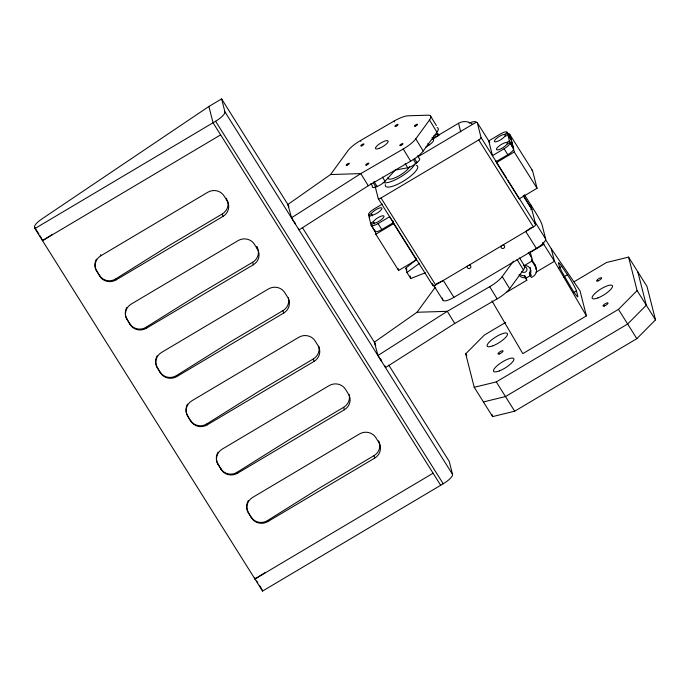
<?xml version="1.0" encoding="UTF-8"?>
<svg xmlns="http://www.w3.org/2000/svg" width="690" height="690" viewBox="0 0 690 690"><rect width="100%" height="100%" fill="white"/><g stroke="black" fill="none" stroke-linecap="round" stroke-linejoin="round"><path stroke-width="1.03" d="M294.777 222.646L295.242 223.862L291.508 217.781L287.894 204.464L330.545 174.544L347.933 150.722A17.828 4.968 -31.1 0 1 360.456 140.57L393.981 121.121A17.828 4.968 -31.1 0 1 408.109 115.799L427.895 115.187A17.828 4.968 -31.1 0 1 429.49 120.017L436.951 132.178L423.212 151.015A17.828 4.968 -31.1 0 1 410.679 161.158L368.27 185.765L299.029 229.899L298.813 229.063M291.508 217.781L360.81 173.604L403.219 148.997A17.828 4.968 -31.1 0 0 415.751 138.854L429.49 120.017M380.785 359.145L381.708 361.569L377.973 355.488L374.36 342.18L417.01 312.26L434.398 288.429A17.828 4.968 -31.1 0 1 435.252 287.359M377.973 355.488L447.275 311.319L489.684 286.712A17.828 4.968 -31.1 0 0 502.216 276.561L513.464 261.148M385.055 365.942L385.494 367.606L454.736 323.481L497.145 298.873A17.828 4.968 -31.1 0 0 509.677 288.722L523.417 269.885A17.828 4.968 -31.1 0 0 523.348 265.193M370.892 183.618L372.453 186.11A7.426 2.061 -32.1 0 0 375.895 186.973L377.102 186.507A7.426 2.061 -32.1 0 0 385.037 181.263L395.267 170.068L407.756 167.774A7.426 2.061 -32.1 0 0 415.923 163.461L417.019 162.555A7.426 2.061 -32.1 0 0 419.175 158.364L417.605 155.871M574.123 281.744L606.51 262.511L628.573 257.111L646.97 286.402L655.5 319.875L636.844 338.661L514.688 411.197L492.625 416.596L474.228 387.306L465.698 353.832L484.354 335.047L505.641 322.411M474.228 387.306L496.3 381.906L618.456 309.37L637.111 290.585L628.573 257.111M425.376 272.774L410.74 278.51L406.945 272.464L405.849 268.169L416.45 259.311M406.945 272.464L419.451 263.339M288.825 205.991L221.628 98.92L208.898 106.476L41.823 218.997A11.885 3.303 -32.1 0 0 34.535 227.096L34.905 228.554L262.528 591.08L443.221 483.785A11.885 3.303 -32.1 0 0 452.545 474.392L449.242 461.446L388.789 365.165M425.454 147.418L428.887 145.159A7.426 2.061 -32.1 0 0 433.613 139.975L432.457 137.871M42.125 239.18L42.495 240.638L52.526 234.359M96.445 259.104A11.903 11.437 -31.4 0 0 96.583 270.739L99.627 275.569A11.903 11.437 -31.4 0 0 115.799 278.889L168.86 245.657L222.309 213.926A11.885 11.368 -14.3 0 0 227.691 201.109M129.962 323.912A11.903 11.437 -31.4 0 0 146.142 327.224L199.212 293.992L252.661 262.26A11.885 11.368 -14.3 0 0 256.766 246.546L257.404 249.055A11.885 11.368 -14.3 0 1 253.299 264.77L146.409 328.242A11.885 11.368 -14.3 0 1 130.16 324.619L126.943 319.065L130.16 324.619M190.664 420.581A11.903 11.437 -31.4 0 0 206.845 423.893L259.914 390.669L313.355 358.929A11.885 11.368 -14.3 0 0 318.745 346.113M218.169 464.793A11.885 11.368 -14.3 0 1 222.284 449.078L329.173 385.606A11.885 11.368 -14.3 0 1 345.423 389.229L348.459 394.068A11.885 11.368 -14.3 0 1 344.345 409.782L237.455 473.245A11.885 11.368 -14.3 0 1 221.205 469.623L217.988 464.077L221.024 468.907A11.903 11.437 -31.4 0 0 237.196 472.236L290.257 439.004L343.706 407.273A11.885 11.368 -14.3 0 0 349.088 394.447M255.654 579.264L254.567 577.539L254.938 578.996L264.969 572.709M34.905 228.554L215.599 121.259A11.885 3.303 -32.1 0 0 224.923 111.866L221.628 98.92M42.495 240.638L220.645 134.861M96.773 271.446A11.885 11.368 -14.3 0 1 100.887 255.74L207.776 192.268A11.885 11.368 -14.3 0 1 224.026 195.891L227.062 200.721A11.885 11.368 -14.3 0 1 222.948 216.436L116.058 279.907A11.885 11.368 -14.3 0 1 99.809 276.285L96.591 270.73M433.363 136.266L437.719 133.679L439.073 135.275M432.734 138.595L458.531 123.286A11.885 11.368 -14.3 0 1 472.71 124.476M433.027 138.88L438.254 135.775L437.719 133.679M418.244 156.604L474.479 123.208A3.002 0.837 -32.1 0 1 477.23 122.561M378.275 198.617A3.002 0.837 -32.1 0 0 381.018 197.978L478.748 139.941A3.002 0.837 -32.1 0 0 481.059 137.586L477.247 122.553L489.788 142.623M382.338 204.093L374.299 208.863A7.426 2.061 -32.1 0 0 368.477 214.737L369.668 216.927M368.598 215.228L371.255 213.65A6.434 1.785 -32.1 0 1 379.5 208.001A6.434 1.785 -32.1 0 1 380.224 210.838A6.434 1.785 -32.1 0 1 371.651 215.177L368.986 216.755L370.642 223.258L372.246 225.811M504.692 134.412L507.348 132.834L507.228 132.342A7.426 2.061 -32.1 0 0 500.328 134.032L488.727 140.924L492.479 155.647L504.08 148.764A7.426 2.061 -32.1 0 0 509.91 142.89L509.789 142.399L507.124 143.977A6.434 1.785 -32.1 0 1 498.887 149.626A6.434 1.785 -32.1 0 1 498.163 146.789A6.434 1.785 -32.1 0 1 506.736 142.451L509.393 140.872L507.736 134.369L505.08 135.947A6.434 1.785 -32.1 0 1 496.834 141.597A6.434 1.785 -32.1 0 1 496.11 138.75A6.434 1.785 -32.1 0 1 504.692 134.412L505.856 136.275M370.642 223.258L373.307 221.68A6.434 1.785 -32.1 0 1 381.553 216.03A6.434 1.785 -32.1 0 1 382.277 218.877A6.434 1.785 -32.1 0 1 373.695 223.215L371.039 224.793L374.894 231.228A7.426 2.061 -32.1 0 0 381.786 229.537L393.395 222.646L389.66 216.703L378.06 223.595A7.426 2.061 -32.1 0 1 371.16 225.276M496.214 161.598L507.814 154.707A7.426 2.061 -32.1 0 0 513.645 148.833L509.789 142.399M415.906 257.931L416.415 259.906L398.596 270.48L375.834 234.229L393.654 223.646L392.895 220.688M509.798 134.455L532.568 170.706L537.044 188.267L519.225 198.849L496.464 162.599L514.283 152.016L509.798 134.455A11.885 3.303 -32.1 0 0 507.676 133.61M288.394 297.778A11.885 11.368 -14.3 0 1 283.004 310.595L229.563 342.335L176.502 375.576L176.761 376.576L283.65 313.105A11.885 11.368 -14.3 0 0 287.756 297.399L284.72 292.56A11.885 11.368 -14.3 0 0 268.47 288.938L161.581 352.409A11.885 11.368 -14.3 0 0 157.475 368.124L160.511 372.954A11.885 11.368 -14.3 0 0 176.761 376.576M375.196 186.611L378.258 198.625L432.889 285.634A3.002 0.837 -32.1 0 0 435.649 284.979L533.37 226.941A3.002 0.837 -32.1 0 0 535.682 224.595L530.584 204.516M207.112 424.911L313.993 361.439A11.885 11.368 -14.3 0 0 318.107 345.733L315.071 340.895A11.885 11.368 -14.3 0 0 298.822 337.272L191.932 400.743A11.885 11.368 -14.3 0 0 187.827 416.458L190.863 421.288A11.885 11.368 -14.3 0 0 207.112 424.911L206.853 423.91M433.372 284.918L442.877 300.055A11.885 3.303 -32.1 0 0 453.908 297.356L536.363 248.4A11.885 3.303 -32.1 0 0 545.687 239.007L542.064 224.785A11.885 1.018 59.3 0 0 535.138 211.77L524.469 194.77M531.11 251.902L543.832 244.346L543.341 242.414M524.253 265.615L530.644 261.812A3.002 2.872 -14.3 0 0 531.74 257.844L530.136 251.626M525.884 278.234L531.412 274.948M536.018 272.214L554.458 261.269L551.258 248.711L545.669 239.81M507.021 291.999L526.798 280.261L524.685 275.672A6.434 6.15 -14.3 0 1 519.906 274.361M558.934 267.987L561.695 266.349L567.447 274.758A11.885 1.018 59.3 0 1 576.443 290.956L577.823 296.355A11.885 1.018 59.3 0 1 570.423 286.428L564.032 275.508A11.885 1.018 59.3 0 1 559.297 266.099L558.555 263.209A11.885 1.018 59.3 0 1 561.695 266.349M563.756 276.949L567.447 274.758M573.683 292.603L576.443 290.956M551.258 248.711L580.005 290.775L586.405 315.873L522.804 353.642L491.936 300.883M378.672 440.789A11.885 11.368 -14.3 0 1 374.058 455.607L320.609 487.338L267.548 520.579L267.806 521.588L374.696 458.117A11.885 11.368 -14.3 0 0 378.801 442.402L375.765 437.572A11.885 11.368 -14.3 0 0 359.516 433.95L252.635 497.421A11.885 11.368 -14.3 0 0 248.521 513.127L251.557 517.966A11.885 11.368 -14.3 0 0 267.806 521.588M254.938 578.996L433.087 473.211M483.431 401.951L505.494 396.552L627.65 324.015L646.306 305.23L637.776 271.757M330.545 174.544L360.81 173.604L368.27 185.765M417.01 312.26L447.275 311.319L454.736 323.481M637.111 290.585L655.5 319.875M618.456 309.37L636.844 338.661M507.228 132.342L511.083 138.785L507.348 132.834M507.736 134.369L511.471 140.312L513.127 146.815L509.393 140.872M509.91 142.89L513.645 148.833M514.283 152.016L537.044 188.267M506.736 142.451L507.668 143.934M504.08 148.764L507.814 154.707M523.305 195.408L531.654 208.708M523.339 195.96L531.869 209.562A3.002 0.837 -32.1 0 0 530.765 209.45M545.687 239.007L535.069 222.085A11.885 3.303 -32.1 0 1 534.664 223.741M481.077 137.577L506.684 178.356M507.814 180.168L535.699 224.578M478.748 139.941L533.37 226.941M542.685 242.526L554.458 261.269L586.405 315.873M536.363 248.4L525.737 231.478A11.885 3.303 -32.1 0 0 531.171 227.622M528.298 252.393L531.723 257.853M531.792 259.647L534.983 264.736L535.509 266.788A7.426 7.107 -14.3 0 1 532.939 276.612L531.455 277.492L529.868 274.965A6.434 6.15 -14.3 0 0 524.176 265.46M531.783 260.855L535.509 266.788M530.084 267.358A6.434 6.15 -14.3 0 1 529.342 272.912L530.929 275.439M524.685 275.672L526.798 280.261M432.044 137.474L433.613 139.975M427.843 143.494L428.887 145.159M414.405 158.398L417.019 162.555M413.319 159.295L415.923 163.461M405.142 163.616L407.756 167.774M382.424 177.097L385.037 181.263M453.908 297.356L443.282 280.442A11.885 3.303 -32.1 0 1 436.675 283.504M373.971 181.522L377.102 186.507M373.29 182.816L375.895 186.973M381.018 197.97L435.649 284.979M496.3 381.906L514.688 411.197M393.654 223.646L416.415 259.906M465.698 353.832L466.785 355.557M378.06 223.595L381.786 229.537M405.849 268.169L406.936 269.894M371.255 213.65L372.324 215.349M371.651 215.177L372.117 215.918M373.307 221.68L374.368 223.379M368.477 214.737L369.538 216.436M373.695 223.215L374.161 223.957M371.039 224.793L374.894 231.228M302.341 227.476L375.058 343.318M224.923 111.866L452.545 474.392M215.599 121.259L443.221 483.785M440.677 485.294L213.055 122.777L208.898 106.476M257.404 249.055L254.369 244.226A11.885 11.368 -14.3 0 0 238.119 240.603L131.238 304.074A11.885 11.368 -14.3 0 0 127.124 319.789M157.139 355.773A11.903 11.437 -31.4 0 0 157.277 367.408L160.511 372.954M187.49 404.107A11.903 11.437 -31.4 0 0 187.628 415.751L190.863 421.288M248.34 500.535A11.903 11.437 -31.4 0 0 248.322 512.42L251.557 517.966M34.535 227.096L38.873 234.005M39.951 235.73L41.581 238.317M256.732 580.989L257.819 582.714M259.449 585.301L261.613 588.76M524.46 265.857L519.544 257.905M436.347 125.52L430.534 115.989M517.026 259.466L523.417 269.885M502.216 276.561L509.677 288.722M415.751 138.854L423.212 151.015M393.981 121.121L394.447 121.88M489.684 286.712L497.145 298.873M403.219 148.997L410.679 161.158M360.456 140.57L360.922 141.329M374.36 342.18L375.74 345.811M287.894 204.464L288.808 206.888M529.342 272.912L529.868 274.965M495.963 160.632L496.464 162.599M458.531 123.286L460.739 131.971M492.108 414.569L492.625 416.596M442.359 298.028L442.877 300.055M432.371 283.633L432.889 285.634M410.084 275.931L410.74 278.51M398.07 268.41L398.596 270.48M374.782 230.098L375.834 234.229M374.058 455.607L374.696 458.117M343.706 407.273L344.345 409.782M313.355 358.929L313.993 361.439M283.004 310.595L283.65 313.105M252.661 262.26L253.299 264.77M226.415 198.211L227.062 200.721M222.309 213.926L222.948 216.436M248.34 512.411L248.521 513.127M237.205 472.245L237.455 473.245M262.157 589.622L262.528 591.08M221.024 468.907L221.205 469.623M187.637 415.742L187.827 416.458M157.294 367.408L157.475 368.124M146.151 327.233L146.409 328.242M115.808 278.898L116.058 279.907M100.628 254.731L100.887 255.74M99.627 275.569L99.809 276.285M409.481 166.661A12.627 3.51 -32.1 0 1 397.242 176.787A12.627 3.51 -32.1 0 1 388.039 177.52M432.414 139.001A7.426 2.061 -32.1 0 1 433.501 139.535M509.625 137.758A7.426 2.061 -32.1 0 1 510.954 138.293M416.225 165.298A18.889 5.244 -32.1 0 1 404.297 180.625A18.889 5.244 -32.1 0 1 385.382 184.635M414.768 164.082A18.889 5.244 -32.1 0 1 399.415 177.623A18.889 5.244 -32.1 0 1 383.174 182.272M469.114 123.148A11.885 3.303 -32.1 0 1 476.341 122.441M524.159 266.702A2.967 2.846 -14.3 0 1 526.712 270.721A2.967 2.846 -14.3 0 1 521.812 271.481M534.983 264.736A7.426 7.107 -14.3 0 1 535.957 269.385M525.211 277.734A6.434 6.15 -14.3 0 1 519.053 274.879M437.115 127.555A17.828 4.968 -31.1 0 1 436.951 132.178M126.925 319.073A11.903 11.437 -31.4 0 1 126.796 307.438M267.539 520.57A11.903 11.437 -31.4 0 1 251.358 517.25M217.98 464.085A11.903 11.437 -31.4 0 1 217.988 452.2M176.493 375.558A11.903 11.437 -31.4 0 1 160.313 372.246M503.019 244.967A1.846 1.76 -14.3 0 1 504.606 247.046A1.846 1.76 -14.3 0 1 502.277 248.435A1.846 1.76 -14.3 0 1 501.104 246.106M531.533 169.895A11.885 3.303 -32.1 0 1 532.568 170.706M469.252 265.02A1.846 1.76 -14.3 0 1 470.839 267.099A1.846 1.76 -14.3 0 1 468.51 268.488A1.846 1.76 -14.3 0 1 467.328 266.159M597.954 297.907A11.885 3.303 -32.1 0 0 612.479 285.945A11.885 3.303 -32.1 0 0 596.471 292.112A11.885 3.303 -32.1 0 0 597.954 297.907M499.353 370.91A11.885 3.303 -32.1 0 0 513.886 358.938A11.885 3.303 -32.1 0 0 497.878 365.105A11.885 3.303 -32.1 0 0 499.353 370.91M492.953 345.802A11.885 3.303 -32.1 0 0 507.486 333.839A11.885 3.303 -32.1 0 0 491.478 340.006A11.885 3.303 -32.1 0 0 492.953 345.802M604.414 306.015A2.967 0.828 -32.1 0 0 608.045 303.022A2.967 0.828 -32.1 0 0 604.043 304.566A2.967 0.828 -32.1 0 0 604.414 306.015M499.413 353.91A2.967 0.828 -32.1 0 0 503.053 350.925A2.967 0.828 -32.1 0 0 499.051 352.461A2.967 0.828 -32.1 0 0 499.413 353.91M598.014 280.916A2.967 0.828 -32.1 0 0 601.645 277.923A2.967 0.828 -32.1 0 0 597.644 279.467A2.967 0.828 -32.1 0 0 598.014 280.916M379.405 148.298A7.366 2.053 -31.1 0 0 388.177 141.036A7.366 2.053 -31.1 0 0 377.939 145.021A7.366 2.053 -31.1 0 0 379.405 148.298M361.784 145.797A1.846 0.517 -31.1 0 0 363.923 143.986A1.846 0.517 -31.1 0 0 361.327 145.029A1.846 0.517 -31.1 0 0 361.784 145.797M395.862 126.287A1.846 0.517 -31.1 0 0 398.027 124.476A1.846 0.517 -31.1 0 0 395.456 125.494A1.846 0.517 -31.1 0 0 395.862 126.287M415.337 126.141A1.846 0.517 -31.1 0 0 417.528 124.329A1.846 0.517 -31.1 0 0 414.975 125.321A1.846 0.517 -31.1 0 0 415.337 126.141M400.778 145.487A1.846 0.517 -31.1 0 0 402.917 143.684A1.846 0.517 -31.1 0 0 400.321 144.728A1.846 0.517 -31.1 0 0 400.778 145.487M366.649 165.022A1.846 0.517 -31.1 0 0 368.814 163.211A1.846 0.517 -31.1 0 0 366.243 164.229A1.846 0.517 -31.1 0 0 366.649 165.022M347.122 165.186A1.846 0.517 -31.1 0 0 349.321 163.366A1.846 0.517 -31.1 0 0 346.76 164.367A1.846 0.517 -31.1 0 0 347.122 165.186"/></g></svg>
